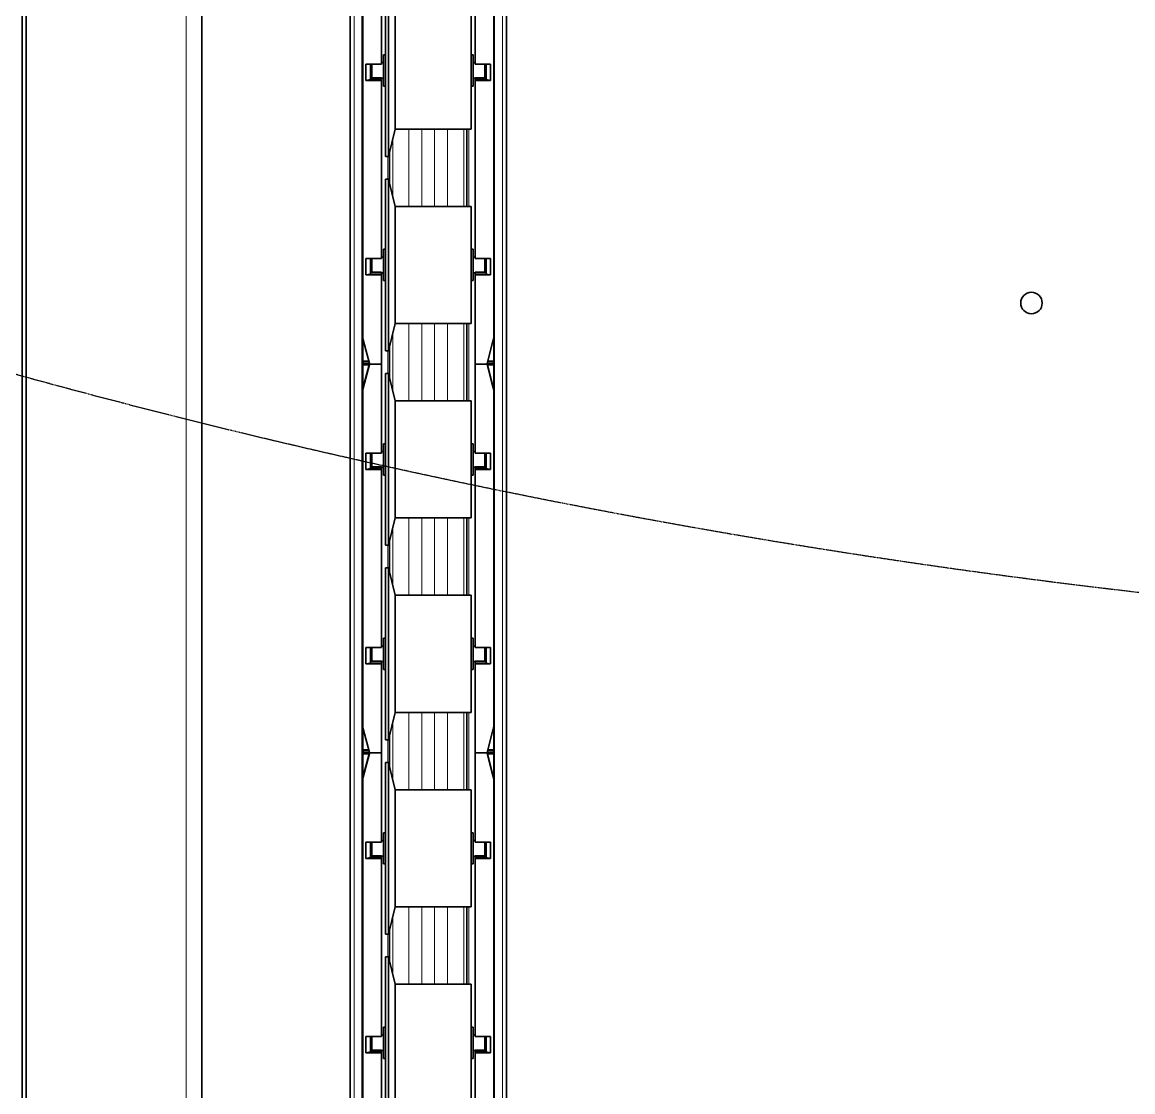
# Model space of a CAD drawing. Header units: inches. Extents: x 185496 to 352137, y 107182 to 179410.
# Drawn here: x 235319.7 to 235604.1, y 164691.1 to 164965.1 of the extents above; entities that cross this region are included whole.
import ezdxf

# ---------------------------------------------------------------- set-up
doc = ezdxf.new("R2010")
doc.units = ezdxf.units.IN
doc.header["$MEASUREMENT"] = 0
doc.linetypes.add('DASH', pattern=[0.35, 0.25, -0.1])

# ---------------------------------------------------------------- blocks, each defined once
blk = doc.blocks.new('liaojia')
at = {"color": 7, "lineweight": 35}
for p, q in [((800186.27, -280753.72), (800186.27, -279353.72)), ((800187.27, -280753.72), (800187.27, -279353.72)), ((800186.27, -280708.72), (800186.27, -279398.72)), ((800063.27, -279446.99), (800063.27, -280642.43)), ((800063.27, -279449.31), (800063.27, -280642.59)), ((800066.47, -279446.92), (800066.47, -280642.36)), ((800141.27, -280708.72), (800141.27, -279448.77)), ((800103.27, -279464.13), (800103.27, -280642.43))]:
    blk.add_line(p, q, dxfattribs=at)
at = {"color": 7, "lineweight": 13}
for p, q in [((800064.27, -279446.91), (800064.27, -280642.34)), ((800066.27, -279446.91), (800066.27, -280642.34)), ((800145.27, -280708.72), (800145.27, -279448.77)), ((800100.27, -279465.13), (800100.27, -280642.34)), ((800102.27, -279465.13), (800102.27, -280642.34))]:
    blk.add_line(p, q, dxfattribs=at)
at = {"color": 7, "lineweight": 35, "ltscale": 0.057032}
for p, q in [((800071.27, -280243.87), (800071.27, -280266.68)), ((800095.27, -280266.68), (800095.27, -280243.87)), ((800071.27, -280320.67), (800071.27, -280343.49)), ((800095.27, -280343.49), (800095.27, -280320.67)), ((800071.27, -280343.49), (800071.27, -280366.3)), ((800095.27, -280366.3), (800095.27, -280343.49)), ((800071.27, -280420.29), (800071.27, -280443.1)), ((800095.27, -280443.1), (800095.27, -280420.29)), ((800071.27, -280443.1), (800071.27, -280465.92)), ((800095.27, -280465.92), (800095.27, -280443.1)), ((800071.27, -280519.91), (800071.27, -280542.72)), ((800095.27, -280542.72), (800095.27, -280519.91))]:
    blk.add_line(p, q, dxfattribs=at)
at = {"color": 7, "lineweight": 35, "ltscale": 0.050207}
for p, q in [((800093.47, -280267.33), (800093.47, -280247.25)), ((800094.27, -280267.33), (800094.27, -280247.25)), ((800093.47, -280366.95), (800093.47, -280346.87)), ((800094.27, -280366.95), (800094.27, -280346.87)), ((800093.47, -280466.57), (800093.47, -280446.48)), ((800094.27, -280466.57), (800094.27, -280446.48))]:
    blk.add_line(p, q, dxfattribs=at)
at = {"color": 7, "lineweight": 35, "ltscale": 0.212965}
for p, q in [((800066.47, -280251.08), (800066.47, -280336.27)), ((800100.07, -280336.27), (800100.07, -280251.08)), ((800066.47, -280350.7), (800066.47, -280435.89)), ((800100.07, -280435.89), (800100.07, -280350.7)), ((800066.47, -280450.32), (800066.47, -280535.51)), ((800100.07, -280535.51), (800100.07, -280450.32))]:
    blk.add_line(p, q, dxfattribs=at)
at = {"color": 7, "lineweight": 35, "ltscale": 0.034232}
for p, q in [((800072.27, -280254.25), (800072.27, -280267.94)), ((800091.73, -280267.94), (800091.73, -280254.25)), ((800072.27, -280304.06), (800072.27, -280317.75)), ((800091.73, -280317.75), (800091.73, -280304.06)), ((800072.27, -280353.87), (800072.27, -280367.56)), ((800091.73, -280367.56), (800091.73, -280353.87)), ((800072.27, -280403.67), (800072.27, -280417.37)), ((800091.73, -280417.37), (800091.73, -280403.67)), ((800072.27, -280453.48), (800072.27, -280467.18)), ((800091.73, -280467.18), (800091.73, -280453.48)), ((800072.27, -280503.29), (800072.27, -280516.99)), ((800091.73, -280516.99), (800091.73, -280503.29))]:
    blk.add_line(p, q, dxfattribs=at)
at = {"color": 7, "lineweight": 35, "ltscale": 0.009128}
for p, q in [((800071.77, -280268.9), (800071.77, -280265.25)), ((800094.77, -280265.25), (800094.77, -280268.9)), ((800071.77, -280368.52), (800071.77, -280364.87)), ((800094.77, -280364.87), (800094.77, -280368.52)), ((800071.77, -280514.29), (800071.77, -280517.95)), ((800094.77, -280517.95), (800094.77, -280514.29))]:
    blk.add_line(p, q, dxfattribs=at)
at = {"color": 7, "lineweight": 35, "ltscale": 0.00125}
for p, q in [((800072.27, -280265.25), (800071.77, -280265.25)), ((800094.77, -280265.25), (800094.27, -280265.25)), ((800071.77, -280267.25), (800071.27, -280267.25)), ((800095.27, -280267.25), (800094.77, -280267.25)), ((800071.77, -280271.25), (800071.27, -280271.25)), ((800095.27, -280271.25), (800094.77, -280271.25)), ((800072.27, -280273.25), (800071.77, -280273.25)), ((800094.77, -280273.25), (800094.27, -280273.25)), ((800071.77, -280317.06), (800071.27, -280317.06)), ((800072.27, -280315.06), (800071.77, -280315.06)), ((800094.77, -280315.06), (800094.27, -280315.06)), ((800095.27, -280317.06), (800094.77, -280317.06)), ((800071.77, -280321.06), (800071.27, -280321.06)), ((800095.27, -280321.06), (800094.77, -280321.06)), ((800072.27, -280323.06), (800071.77, -280323.06)), ((800094.77, -280323.06), (800094.27, -280323.06)), ((800072.27, -280364.87), (800071.77, -280364.87)), ((800094.77, -280364.87), (800094.27, -280364.87)), ((800071.77, -280366.87), (800071.27, -280366.87)), ((800095.27, -280366.87), (800094.77, -280366.87)), ((800071.77, -280370.87), (800071.27, -280370.87)), ((800095.27, -280370.87), (800094.77, -280370.87)), ((800072.27, -280372.87), (800071.77, -280372.87)), ((800094.77, -280372.87), (800094.27, -280372.87)), ((800072.27, -280414.67), (800071.77, -280414.67)), ((800094.77, -280414.67), (800094.27, -280414.67)), ((800071.77, -280416.67), (800071.27, -280416.67)), ((800095.27, -280416.67), (800094.77, -280416.67)), ((800071.77, -280420.67), (800071.27, -280420.67)), ((800095.27, -280420.67), (800094.77, -280420.67)), ((800072.27, -280422.67), (800071.77, -280422.67)), ((800094.77, -280422.67), (800094.27, -280422.67)), ((800072.27, -280464.48), (800071.77, -280464.48)), ((800094.77, -280464.48), (800094.27, -280464.48)), ((800071.77, -280466.48), (800071.27, -280466.48)), ((800095.27, -280466.48), (800094.77, -280466.48)), ((800071.77, -280470.48), (800071.27, -280470.48)), ((800095.27, -280470.48), (800094.77, -280470.48)), ((800072.27, -280472.48), (800071.77, -280472.48)), ((800094.77, -280472.48), (800094.27, -280472.48)), ((800072.27, -280514.29), (800071.77, -280514.29)), ((800094.77, -280514.29), (800094.27, -280514.29)), ((800071.77, -280516.29), (800071.27, -280516.29)), ((800095.27, -280516.29), (800094.77, -280516.29)), ((800071.77, -280520.29), (800071.27, -280520.29)), ((800095.27, -280520.29), (800094.77, -280520.29)), ((800072.27, -280522.29), (800071.77, -280522.29)), ((800094.77, -280522.29), (800094.27, -280522.29))]:
    blk.add_line(p, q, dxfattribs=at)
at = {"color": 7, "lineweight": 35, "ltscale": 0.01046}
for p, q in [((800067.31, -280270.86), (800067.31, -280266.68)), ((800099.24, -280266.68), (800099.24, -280270.86)), ((800067.31, -280320.67), (800067.31, -280316.49)), ((800099.24, -280316.49), (800099.24, -280320.67)), ((800067.31, -280370.48), (800067.31, -280366.3)), ((800099.24, -280366.3), (800099.24, -280370.48)), ((800067.31, -280420.29), (800067.31, -280416.11)), ((800099.24, -280416.11), (800099.24, -280420.29)), ((800067.31, -280470.1), (800067.31, -280465.92)), ((800099.24, -280465.92), (800099.24, -280470.1)), ((800067.31, -280519.91), (800067.31, -280515.73)), ((800099.24, -280515.73), (800099.24, -280519.91))]:
    blk.add_line(p, q, dxfattribs=at)
at = {"color": 7, "lineweight": 35, "ltscale": 0.009914}
for p, q in [((800067.31, -280266.68), (800071.27, -280266.68)), ((800095.27, -280266.68), (800099.24, -280266.68)), ((800071.27, -280270.86), (800067.31, -280270.86)), ((800099.24, -280270.86), (800095.27, -280270.86)), ((800067.31, -280316.49), (800071.27, -280316.49)), ((800095.27, -280316.49), (800099.24, -280316.49)), ((800071.27, -280320.67), (800067.31, -280320.67)), ((800099.24, -280320.67), (800095.27, -280320.67)), ((800067.31, -280366.3), (800071.27, -280366.3)), ((800095.27, -280366.3), (800099.24, -280366.3)), ((800071.27, -280370.48), (800067.31, -280370.48)), ((800099.24, -280370.48), (800095.27, -280370.48)), ((800067.31, -280416.11), (800071.27, -280416.11)), ((800095.27, -280416.11), (800099.24, -280416.11)), ((800071.27, -280420.29), (800067.31, -280420.29)), ((800099.24, -280420.29), (800095.27, -280420.29)), ((800067.31, -280465.92), (800071.27, -280465.92)), ((800095.27, -280465.92), (800099.24, -280465.92)), ((800071.27, -280470.1), (800067.31, -280470.1)), ((800099.24, -280470.1), (800095.27, -280470.1)), ((800067.31, -280515.73), (800071.27, -280515.73)), ((800095.27, -280515.73), (800099.24, -280515.73)), ((800071.27, -280519.91), (800067.31, -280519.91)), ((800099.24, -280519.91), (800095.27, -280519.91))]:
    blk.add_line(p, q, dxfattribs=at)
at = {"color": 7, "lineweight": 35, "ltscale": 0.002965}
for p, q in [((800068.47, -280266.9), (800067.31, -280266.68)), ((800099.24, -280266.68), (800098.07, -280266.9)), ((800068.47, -280316.71), (800067.31, -280316.49)), ((800099.24, -280316.49), (800098.07, -280316.71)), ((800068.47, -280366.52), (800067.31, -280366.3)), ((800099.24, -280366.3), (800098.07, -280366.52)), ((800068.47, -280416.33), (800067.31, -280416.11)), ((800099.24, -280416.11), (800098.07, -280416.33)), ((800068.47, -280466.14), (800067.31, -280465.92)), ((800099.24, -280465.92), (800098.07, -280466.14)), ((800068.47, -280515.95), (800067.31, -280515.73)), ((800099.24, -280515.73), (800098.07, -280515.95))]:
    blk.add_line(p, q, dxfattribs=at)
at = {"color": 7, "lineweight": 35, "ltscale": 0.007}
for p, q in [((800068.47, -280266.9), (800071.27, -280266.9)), ((800095.27, -280266.9), (800098.07, -280266.9)), ((800068.47, -280316.71), (800071.27, -280316.71)), ((800098.07, -280316.71), (800095.27, -280316.71)), ((800068.47, -280366.52), (800071.27, -280366.52)), ((800095.27, -280366.52), (800098.07, -280366.52)), ((800068.47, -280416.33), (800071.27, -280416.33)), ((800098.07, -280416.33), (800095.27, -280416.33)), ((800068.47, -280466.14), (800071.27, -280466.14)), ((800095.27, -280466.14), (800098.07, -280466.14)), ((800068.47, -280515.95), (800071.27, -280515.95)), ((800098.07, -280515.95), (800095.27, -280515.95))]:
    blk.add_line(p, q, dxfattribs=at)
at = {"color": 7, "lineweight": 35, "ltscale": 0.009915}
for p, q in [((800068.47, -280266.9), (800068.47, -280270.86)), ((800098.07, -280270.86), (800098.07, -280266.9)), ((800068.47, -280320.67), (800068.47, -280316.71)), ((800098.07, -280316.71), (800098.07, -280320.67)), ((800068.47, -280366.52), (800068.47, -280370.48)), ((800098.07, -280370.48), (800098.07, -280366.52)), ((800068.47, -280420.29), (800068.47, -280416.33)), ((800098.07, -280416.33), (800098.07, -280420.29)), ((800068.47, -280466.14), (800068.47, -280470.1)), ((800098.07, -280470.1), (800098.07, -280466.14)), ((800068.47, -280519.91), (800068.47, -280515.95)), ((800098.07, -280515.95), (800098.07, -280519.91))]:
    blk.add_line(p, q, dxfattribs=at)
at = {"color": 7, "lineweight": 35, "ltscale": 0.000749969}
for p, q in [((800068.77, -280267.36), (800068.47, -280267.36)), ((800097.77, -280267.36), (800098.07, -280267.36)), ((800068.47, -280317.17), (800068.77, -280317.17)), ((800097.77, -280317.17), (800098.07, -280317.17)), ((800068.77, -280366.98), (800068.47, -280366.98)), ((800097.77, -280366.98), (800098.07, -280366.98)), ((800068.47, -280416.79), (800068.77, -280416.79)), ((800097.77, -280416.79), (800098.07, -280416.79)), ((800068.77, -280466.59), (800068.47, -280466.59)), ((800097.77, -280466.59), (800098.07, -280466.59)), ((800068.47, -280516.4), (800068.77, -280516.4)), ((800097.77, -280516.4), (800098.07, -280516.4))]:
    blk.add_line(p, q, dxfattribs=at)
at = {"color": 7, "lineweight": 35, "ltscale": 0.00625}
for p, q in [((800071.27, -280267.36), (800068.77, -280267.36)), ((800097.77, -280267.36), (800095.27, -280267.36)), ((800071.27, -280317.17), (800068.77, -280317.17)), ((800097.77, -280317.17), (800095.27, -280317.17)), ((800071.27, -280366.98), (800068.77, -280366.98)), ((800097.77, -280366.98), (800095.27, -280366.98)), ((800071.27, -280416.79), (800068.77, -280416.79)), ((800097.77, -280416.79), (800095.27, -280416.79)), ((800071.27, -280466.59), (800068.77, -280466.59)), ((800097.77, -280466.59), (800095.27, -280466.59)), ((800071.27, -280516.4), (800068.77, -280516.4)), ((800097.77, -280516.4), (800095.27, -280516.4))]:
    blk.add_line(p, q, dxfattribs=at)
at = {"color": 7, "lineweight": 35, "ltscale": 0.004289}
for p, q in [((800068.77, -280269.07), (800068.77, -280267.36)), ((800097.77, -280267.36), (800097.77, -280269.07)), ((800068.77, -280318.88), (800068.77, -280317.17)), ((800097.77, -280317.17), (800097.77, -280318.88)), ((800068.77, -280368.69), (800068.77, -280366.98)), ((800097.77, -280366.98), (800097.77, -280368.69)), ((800068.77, -280418.5), (800068.77, -280416.79)), ((800097.77, -280416.79), (800097.77, -280418.5)), ((800068.77, -280468.31), (800068.77, -280466.59)), ((800097.77, -280466.59), (800097.77, -280468.31)), ((800068.77, -280518.12), (800068.77, -280516.4)), ((800097.77, -280516.4), (800097.77, -280518.12))]:
    blk.add_line(p, q, dxfattribs=at)
at = {"color": 7, "lineweight": 35, "ltscale": 0.000555229}
for p, q in [((800071.27, -280266.68), (800071.27, -280266.9)), ((800095.27, -280266.9), (800095.27, -280266.68)), ((800071.27, -280316.49), (800071.27, -280316.71)), ((800095.27, -280316.71), (800095.27, -280316.49)), ((800071.27, -280416.11), (800071.27, -280416.33)), ((800095.27, -280416.33), (800095.27, -280416.11)), ((800071.27, -280465.92), (800071.27, -280466.14)), ((800095.27, -280466.14), (800095.27, -280465.92))]:
    blk.add_line(p, q, dxfattribs=at)
at = {"color": 7, "lineweight": 35, "ltscale": 0.001138}
for p, q in [((800071.27, -280266.9), (800071.27, -280267.36)), ((800095.27, -280267.36), (800095.27, -280266.9)), ((800071.27, -280316.71), (800071.27, -280317.17)), ((800095.27, -280317.17), (800095.27, -280316.71)), ((800071.27, -280366.52), (800071.27, -280366.98)), ((800095.27, -280366.98), (800095.27, -280366.52)), ((800071.27, -280416.33), (800071.27, -280416.79)), ((800095.27, -280416.79), (800095.27, -280416.33)), ((800071.27, -280466.14), (800071.27, -280466.59)), ((800095.27, -280466.59), (800095.27, -280466.14)), ((800071.27, -280515.95), (800071.27, -280516.4)), ((800095.27, -280516.4), (800095.27, -280515.95))]:
    blk.add_line(p, q, dxfattribs=at)
at = {"color": 7, "lineweight": 35, "ltscale": 0.040768}
for p, q in [((800072.27, -280267.94), (800072.27, -280284.25)), ((800091.73, -280284.25), (800091.73, -280267.94)), ((800072.27, -280317.75), (800072.27, -280334.06)), ((800091.73, -280334.06), (800091.73, -280317.75)), ((800072.27, -280367.56), (800072.27, -280383.87)), ((800091.73, -280383.87), (800091.73, -280367.56)), ((800072.27, -280433.67), (800072.27, -280417.37)), ((800091.73, -280433.67), (800091.73, -280417.37)), ((800072.27, -280483.48), (800072.27, -280467.18)), ((800091.73, -280483.48), (800091.73, -280467.18)), ((800072.27, -280533.29), (800072.27, -280516.99)), ((800091.73, -280533.29), (800091.73, -280516.99))]:
    blk.add_line(p, q, dxfattribs=at)
at = {"color": 7, "lineweight": 35, "ltscale": 0.059793}
for p, q in [((800093.47, -280291.25), (800093.47, -280267.33)), ((800094.27, -280291.25), (800094.27, -280267.33)), ((800093.47, -280390.87), (800093.47, -280366.95)), ((800094.27, -280390.87), (800094.27, -280366.95)), ((800093.47, -280490.48), (800093.47, -280466.57)), ((800094.27, -280490.48), (800094.27, -280466.57)), ((800093.47, -280540.29), (800093.47, -280516.38)), ((800094.27, -280540.29), (800094.27, -280516.38))]:
    blk.add_line(p, q, dxfattribs=at)
at = {"color": 7, "lineweight": 35, "ltscale": 0.004478}
for p, q in [((800068.77, -280270.86), (800068.77, -280269.07)), ((800097.77, -280269.07), (800097.77, -280270.86)), ((800068.77, -280320.67), (800068.77, -280318.88)), ((800097.77, -280318.88), (800097.77, -280320.67)), ((800068.77, -280370.48), (800068.77, -280368.69)), ((800097.77, -280368.69), (800097.77, -280370.48)), ((800068.77, -280420.29), (800068.77, -280418.5)), ((800097.77, -280418.5), (800097.77, -280420.29)), ((800068.77, -280470.1), (800068.77, -280468.31)), ((800097.77, -280468.31), (800097.77, -280470.1)), ((800068.77, -280519.91), (800068.77, -280518.12)), ((800097.77, -280518.12), (800097.77, -280519.91))]:
    blk.add_line(p, q, dxfattribs=at)
at = {"color": 7, "lineweight": 35, "ltscale": 0.114064}
for p, q in [((800071.27, -280270.86), (800071.27, -280316.49)), ((800095.27, -280316.49), (800095.27, -280270.86)), ((800071.27, -280370.48), (800071.27, -280416.11)), ((800095.27, -280416.11), (800095.27, -280370.48)), ((800071.27, -280470.1), (800071.27, -280515.73)), ((800095.27, -280515.73), (800095.27, -280470.1))]:
    blk.add_line(p, q, dxfattribs=at)
at = {"color": 7, "lineweight": 35, "ltscale": 0.010872}
for p, q in [((800071.77, -280273.25), (800071.77, -280268.9)), ((800094.77, -280268.9), (800094.77, -280273.25)), ((800071.77, -280318.71), (800071.77, -280323.06)), ((800094.77, -280323.06), (800094.77, -280318.71)), ((800071.77, -280372.87), (800071.77, -280368.52)), ((800094.77, -280368.52), (800094.77, -280372.87)), ((800071.77, -280418.33), (800071.77, -280422.67)), ((800094.77, -280422.67), (800094.77, -280418.33)), ((800071.77, -280472.48), (800071.77, -280468.14)), ((800094.77, -280468.14), (800094.77, -280472.48)), ((800071.77, -280517.95), (800071.77, -280522.29)), ((800094.77, -280522.29), (800094.77, -280517.95))]:
    blk.add_line(p, q, dxfattribs=at)
at = {"color": 7, "lineweight": 35, "ltscale": 0.048637}
for p, q in [((800091.73, -280284.25), (800072.27, -280284.25)), ((800091.73, -280304.06), (800072.27, -280304.06)), ((800091.73, -280334.06), (800072.27, -280334.06)), ((800091.73, -280353.87), (800072.27, -280353.87)), ((800091.73, -280383.87), (800072.27, -280383.87)), ((800091.73, -280403.67), (800072.27, -280403.67)), ((800091.73, -280433.67), (800072.27, -280433.67)), ((800091.73, -280453.48), (800072.27, -280453.48)), ((800091.73, -280483.48), (800072.27, -280483.48)), ((800091.73, -280503.29), (800072.27, -280503.29))]:
    blk.add_line(p, q, dxfattribs=at)
at = {"color": 7, "lineweight": 13, "ltscale": 0.049524}
for p, q in [((800072.87, -280284.25), (800072.87, -280304.06)), ((800074.19, -280284.25), (800074.19, -280304.06)), ((800078.31, -280284.25), (800078.31, -280304.06)), ((800081.67, -280284.25), (800081.67, -280304.06)), ((800084.88, -280284.25), (800084.88, -280304.06)), ((800088.24, -280284.25), (800088.24, -280304.06)), ((800072.87, -280334.06), (800072.87, -280353.87)), ((800074.19, -280334.06), (800074.19, -280353.87)), ((800078.31, -280334.06), (800078.31, -280353.87)), ((800081.67, -280334.06), (800081.67, -280353.87)), ((800084.88, -280334.06), (800084.88, -280353.87)), ((800088.24, -280334.06), (800088.24, -280353.87)), ((800072.87, -280383.87), (800072.87, -280403.67)), ((800074.19, -280383.87), (800074.19, -280403.67)), ((800078.31, -280383.87), (800078.31, -280403.67)), ((800081.67, -280383.87), (800081.67, -280403.67)), ((800084.88, -280383.87), (800084.88, -280403.67)), ((800088.24, -280383.87), (800088.24, -280403.67)), ((800072.87, -280433.67), (800072.87, -280453.48)), ((800074.19, -280433.67), (800074.19, -280453.48)), ((800078.31, -280433.67), (800078.31, -280453.48)), ((800081.67, -280433.67), (800081.67, -280453.48)), ((800084.88, -280433.67), (800084.88, -280453.48)), ((800088.24, -280433.67), (800088.24, -280453.48)), ((800072.87, -280483.48), (800072.87, -280503.29)), ((800074.19, -280483.48), (800074.19, -280503.29)), ((800078.31, -280483.48), (800078.31, -280503.29)), ((800081.67, -280483.48), (800081.67, -280503.29)), ((800084.88, -280483.48), (800084.88, -280503.29)), ((800088.24, -280483.48), (800088.24, -280503.29))]:
    blk.add_line(p, q, dxfattribs=at)
at = {"color": 7, "lineweight": 35, "ltscale": 0.049524}
for p, q in [((800073.37, -280284.25), (800073.37, -280304.06)), ((800073.37, -280334.06), (800073.37, -280353.87)), ((800073.37, -280383.87), (800073.37, -280403.67)), ((800073.37, -280433.67), (800073.37, -280453.48)), ((800073.37, -280483.48), (800073.37, -280503.29))]:
    blk.add_line(p, q, dxfattribs=at)
at = {"color": 7, "lineweight": 35, "ltscale": 0.018036}
for p, q in [((800091.73, -280284.25), (800093.47, -280291.25)), ((800091.73, -280304.06), (800093.47, -280297.06)), ((800091.73, -280334.06), (800093.47, -280341.06)), ((800091.73, -280353.87), (800093.47, -280346.87)), ((800091.73, -280383.87), (800093.47, -280390.87)), ((800091.73, -280403.67), (800093.47, -280396.67)), ((800091.73, -280433.67), (800093.47, -280440.67)), ((800091.73, -280453.48), (800093.47, -280446.48)), ((800091.73, -280483.48), (800093.47, -280490.48)), ((800091.73, -280503.29), (800093.47, -280496.29))]:
    blk.add_line(p, q, dxfattribs=at)
at = {"color": 7, "lineweight": 13, "ltscale": 0.036825}
for p, q in [((800092.36, -280286.79), (800092.36, -280301.52)), ((800092.36, -280336.6), (800092.36, -280351.33)), ((800092.36, -280386.4), (800092.36, -280401.13)), ((800092.36, -280436.21), (800092.36, -280450.94)), ((800092.36, -280486.02), (800092.36, -280500.75))]:
    blk.add_line(p, q, dxfattribs=at)
at = {"color": 7, "lineweight": 35, "ltscale": 0.020541}
for p, q in [((800093.17, -280290.04), (800093.17, -280298.26)), ((800093.17, -280339.85), (800093.17, -280348.07)), ((800093.17, -280389.66), (800093.17, -280397.88)), ((800093.17, -280439.47), (800093.17, -280447.69)), ((800093.17, -280489.28), (800093.17, -280497.5))]:
    blk.add_line(p, q, dxfattribs=at)
at = {"color": 7, "lineweight": 35, "ltscale": 0.002}
for p, q in [((800094.27, -280291.25), (800093.47, -280291.25)), ((800094.27, -280297.06), (800093.47, -280297.06)), ((800094.27, -280341.06), (800093.47, -280341.06)), ((800094.27, -280346.87), (800093.47, -280346.87)), ((800094.27, -280390.87), (800093.47, -280390.87)), ((800094.27, -280396.67), (800093.47, -280396.67)), ((800094.27, -280440.67), (800093.47, -280440.67)), ((800094.27, -280446.48), (800093.47, -280446.48)), ((800094.27, -280490.48), (800093.47, -280490.48)), ((800094.27, -280496.29), (800093.47, -280496.29))]:
    blk.add_line(p, q, dxfattribs=at)
at = {"color": 7, "lineweight": 13, "ltscale": 0.014524}
for p, q in [((800093.67, -280291.25), (800093.67, -280297.06)), ((800093.67, -280341.06), (800093.67, -280346.87)), ((800093.67, -280390.87), (800093.67, -280396.67)), ((800093.67, -280440.67), (800093.67, -280446.48)), ((800093.67, -280490.48), (800093.67, -280496.29))]:
    blk.add_line(p, q, dxfattribs=at)
at = {"color": 7, "lineweight": 35, "ltscale": 0.050206}
for p, q in [((800093.47, -280317.14), (800093.47, -280297.06)), ((800094.27, -280317.14), (800094.27, -280297.06)), ((800093.47, -280416.76), (800093.47, -280396.67)), ((800094.27, -280416.76), (800094.27, -280396.67)), ((800093.47, -280516.38), (800093.47, -280496.29)), ((800094.27, -280516.38), (800094.27, -280496.29))]:
    blk.add_line(p, q, dxfattribs=at)
at = {"color": 7, "lineweight": 35, "ltscale": 0.009129}
for p, q in [((800071.77, -280315.06), (800071.77, -280318.71)), ((800094.77, -280318.71), (800094.77, -280315.06)), ((800071.77, -280414.67), (800071.77, -280418.33)), ((800094.77, -280418.33), (800094.77, -280414.67)), ((800071.77, -280468.14), (800071.77, -280464.48)), ((800094.77, -280464.48), (800094.77, -280468.14))]:
    blk.add_line(p, q, dxfattribs=at)
at = {"color": 7, "lineweight": 35, "ltscale": 0.059794}
for p, q in [((800093.47, -280341.06), (800093.47, -280317.14)), ((800094.27, -280341.06), (800094.27, -280317.14)), ((800093.47, -280440.67), (800093.47, -280416.76)), ((800094.27, -280440.67), (800094.27, -280416.76))]:
    blk.add_line(p, q, dxfattribs=at)
at = {"color": 7, "lineweight": 35, "ltscale": 4.17709e-05}
for p, q in [((800066.47, -280336.27), (800066.47, -280336.29)), ((800066.47, -280435.89), (800066.47, -280435.9))]:
    blk.add_line(p, q, dxfattribs=at)
at = {"color": 7, "lineweight": 35, "ltscale": 0.000675583}
blk.add_line((800100.07, -280336.54), (800100.07, -280336.27), dxfattribs=at)
at = {"color": 7, "lineweight": 35, "ltscale": 0.036052}
for p, q in [((800100.07, -280336.28), (800100.07, -280350.7)), ((800100.07, -280435.9), (800100.07, -280450.32))]:
    blk.add_line(p, q, dxfattribs=at)
at = {"color": 7, "lineweight": 35, "ltscale": 0.015631}
for p, q in [((800066.61, -280337.3), (800068.23, -280343.34)), ((800098.31, -280343.34), (800099.94, -280337.3)), ((800068.23, -280343.63), (800066.61, -280349.67)), ((800099.94, -280349.67), (800098.31, -280343.63)), ((800066.61, -280436.92), (800068.23, -280442.96)), ((800098.31, -280442.96), (800099.94, -280436.92)), ((800068.23, -280443.25), (800066.61, -280449.29)), ((800099.94, -280449.29), (800098.31, -280443.25))]:
    blk.add_line(p, q, dxfattribs=at)
at = {"color": 7, "lineweight": 13, "ltscale": 0.000675201}
for p, q in [((800066.61, -280337.57), (800066.61, -280337.3)), ((800099.94, -280337.3), (800099.94, -280337.57))]:
    blk.add_line(p, q, dxfattribs=at)
at = {"color": 7, "lineweight": 35, "ltscale": 0.014724}
for p, q in [((800068.14, -280343.26), (800066.61, -280337.57)), ((800099.94, -280337.57), (800098.41, -280343.26)), ((800068.14, -280442.88), (800066.61, -280437.19)), ((800099.94, -280437.19), (800098.41, -280442.88))]:
    blk.add_line(p, q, dxfattribs=at)
at = {"color": 7, "lineweight": 35, "ltscale": 0.000635438}
for p, q in [((800066.54, -280343.26), (800066.47, -280343.01)), ((800066.47, -280344.5), (800066.54, -280344.25)), ((800100.07, -280343.01), (800100.01, -280343.26)), ((800100.01, -280344.25), (800100.07, -280344.5)), ((800066.54, -280442.88), (800066.47, -280442.63)), ((800100.07, -280442.63), (800100.01, -280442.88))]:
    blk.add_line(p, q, dxfattribs=at)
at = {"color": 7, "lineweight": 35, "ltscale": 0.001135}
for p, q in [((800066.47, -280343.58), (800066.6, -280344.02)), ((800099.95, -280344.02), (800100.07, -280343.58)), ((800066.47, -280443.2), (800066.6, -280443.64)), ((800099.95, -280443.64), (800100.07, -280443.2))]:
    blk.add_line(p, q, dxfattribs=at)
at = {"color": 7, "lineweight": 35, "ltscale": 0.004}
for p, q in [((800066.54, -280343.26), (800068.14, -280343.26)), ((800098.41, -280343.26), (800100.01, -280343.26)), ((800066.54, -280442.88), (800068.14, -280442.88)), ((800098.41, -280442.88), (800100.01, -280442.88))]:
    blk.add_line(p, q, dxfattribs=at)
at = {"color": 7, "lineweight": 35, "ltscale": 0.000697327}
for p, q in [((800066.54, -280343.54), (800066.54, -280343.26)), ((800100.01, -280343.26), (800100.01, -280343.54))]:
    blk.add_line(p, q, dxfattribs=at)
at = {"color": 7, "lineweight": 35, "ltscale": 0.004222}
for p, q in [((800068.23, -280343.54), (800066.54, -280343.54)), ((800100.01, -280343.54), (800098.32, -280343.54)), ((800068.23, -280443.16), (800066.54, -280443.16)), ((800100.01, -280443.16), (800098.32, -280443.16))]:
    blk.add_line(p, q, dxfattribs=at)
at = {"color": 7, "lineweight": 35, "ltscale": 0.001289}
for p, q in [((800066.67, -280344.03), (800066.54, -280343.54)), ((800100.01, -280343.54), (800099.87, -280344.03))]:
    blk.add_line(p, q, dxfattribs=at)
at = {"color": 7, "lineweight": 35, "ltscale": 0.003818}
for p, q in [((800068.07, -280344.25), (800066.54, -280344.25)), ((800100.01, -280344.25), (800098.48, -280344.25)), ((800068.07, -280443.87), (800066.54, -280443.87)), ((800100.01, -280443.87), (800098.48, -280443.87))]:
    blk.add_line(p, q, dxfattribs=at)
at = {"color": 7, "lineweight": 13, "ltscale": 0.000175476}
for p, q in [((800066.6, -280343.95), (800066.6, -280344.02)), ((800099.95, -280343.95), (800099.95, -280344.02)), ((800066.6, -280443.57), (800066.6, -280443.64)), ((800099.95, -280443.57), (800099.95, -280443.64))]:
    blk.add_line(p, q, dxfattribs=at)
at = {"color": 7, "lineweight": 35, "ltscale": 0.000493763}
for p, q in [((800066.6, -280343.95), (800066.65, -280344.14)), ((800066.6, -280443.57), (800066.65, -280443.76))]:
    blk.add_line(p, q, dxfattribs=at)
at = {"color": 7, "lineweight": 35, "ltscale": 0.000567703}
blk.add_line((800066.62, -280344.25), (800066.67, -280344.03), dxfattribs=at)
at = {"color": 7, "lineweight": 35, "ltscale": 0.00363}
for p, q in [((800066.67, -280344.03), (800068.13, -280344.03)), ((800068.13, -280344.03), (800066.67, -280344.03)), ((800066.67, -280443.65), (800068.13, -280443.65)), ((800068.13, -280443.65), (800066.67, -280443.65))]:
    blk.add_line(p, q, dxfattribs=at)
at = {"color": 7, "lineweight": 35, "ltscale": 0.000907211}
blk.add_line((800068.23, -280343.56), (800068.14, -280343.21), dxfattribs=at)
at = {"color": 7, "lineweight": 35, "ltscale": 0.000130653}
for p, q in [((800068.14, -280343.26), (800068.14, -280343.21)), ((800098.41, -280343.21), (800098.41, -280343.26)), ((800068.14, -280442.88), (800068.14, -280442.82)), ((800098.41, -280442.82), (800098.41, -280442.88))]:
    blk.add_line(p, q, dxfattribs=at)
at = {"color": 7, "lineweight": 13, "ltscale": 0.000544739}
for p, q in [((800068.23, -280343.34), (800068.23, -280343.56)), ((800098.31, -280343.56), (800098.31, -280343.34)), ((800068.23, -280442.96), (800068.23, -280443.17)), ((800098.31, -280443.17), (800098.31, -280442.96))]:
    blk.add_line(p, q, dxfattribs=at)
at = {"color": 7, "lineweight": 35, "ltscale": 0.007116}
for p, q in [((800071.27, -280343.49), (800068.43, -280343.49)), ((800068.43, -280343.49), (800071.27, -280343.49)), ((800071.27, -280443.1), (800068.43, -280443.1)), ((800068.43, -280443.1), (800071.27, -280443.1))]:
    blk.add_line(p, q, dxfattribs=at)
at = {"color": 7, "lineweight": 35, "ltscale": 0.007117}
for p, q in [((800098.12, -280343.49), (800095.27, -280343.49)), ((800095.27, -280343.49), (800098.12, -280343.49)), ((800098.12, -280443.1), (800095.27, -280443.1)), ((800095.27, -280443.1), (800098.12, -280443.1))]:
    blk.add_line(p, q, dxfattribs=at)
at = {"color": 7, "lineweight": 35, "ltscale": 0.000544739}
for p, q in [((800095.27, -280343.7), (800095.27, -280343.49)), ((800095.27, -280443.32), (800095.27, -280443.1))]:
    blk.add_line(p, q, dxfattribs=at)
at = {"color": 7, "lineweight": 35, "ltscale": 0.00082798}
for p, q in [((800095.27, -280344.03), (800095.27, -280343.7)), ((800095.27, -280443.65), (800095.27, -280443.32))]:
    blk.add_line(p, q, dxfattribs=at)
at = {"color": 7, "lineweight": 35, "ltscale": 0.000523186}
blk.add_line((800095.27, -280344.24), (800095.27, -280344.03), dxfattribs=at)
at = {"color": 7, "lineweight": 35, "ltscale": 0.000907112}
blk.add_line((800098.41, -280343.21), (800098.31, -280343.56), dxfattribs=at)
at = {"color": 7, "lineweight": 35, "ltscale": 0.003631}
for p, q in [((800098.42, -280344.03), (800099.87, -280344.03)), ((800099.87, -280344.03), (800098.42, -280344.03)), ((800098.42, -280443.65), (800099.87, -280443.65)), ((800099.87, -280443.65), (800098.42, -280443.65))]:
    blk.add_line(p, q, dxfattribs=at)
at = {"color": 7, "lineweight": 35, "ltscale": 0.000567604}
blk.add_line((800099.87, -280344.03), (800099.93, -280344.25), dxfattribs=at)
at = {"color": 7, "lineweight": 35, "ltscale": 0.000493862}
for p, q in [((800099.9, -280344.14), (800099.95, -280343.95)), ((800099.9, -280443.76), (800099.95, -280443.57))]:
    blk.add_line(p, q, dxfattribs=at)
at = {"color": 7, "lineweight": 35, "ltscale": 0.00055542}
for p, q in [((800071.27, -280366.3), (800071.27, -280366.52)), ((800095.27, -280366.52), (800095.27, -280366.3)), ((800071.27, -280515.73), (800071.27, -280515.95)), ((800095.27, -280515.95), (800095.27, -280515.73))]:
    blk.add_line(p, q, dxfattribs=at)
at = {"color": 7, "lineweight": 35, "ltscale": 0.000675392}
blk.add_line((800100.07, -280436.16), (800100.07, -280435.89), dxfattribs=at)
at = {"color": 7, "lineweight": 13, "ltscale": 0.000675392}
for p, q in [((800066.61, -280437.19), (800066.61, -280436.92)), ((800099.94, -280436.92), (800099.94, -280437.19))]:
    blk.add_line(p, q, dxfattribs=at)
at = {"color": 7, "lineweight": 35, "ltscale": 0.000635622}
for p, q in [((800066.47, -280444.12), (800066.54, -280443.87)), ((800100.01, -280443.87), (800100.07, -280444.12))]:
    blk.add_line(p, q, dxfattribs=at)
at = {"color": 7, "lineweight": 35, "ltscale": 0.000697136}
for p, q in [((800066.54, -280443.16), (800066.54, -280442.88)), ((800100.01, -280442.88), (800100.01, -280443.16))]:
    blk.add_line(p, q, dxfattribs=at)
at = {"color": 7, "lineweight": 35, "ltscale": 0.00129}
for p, q in [((800066.67, -280443.65), (800066.54, -280443.16)), ((800100.01, -280443.16), (800099.87, -280443.65))]:
    blk.add_line(p, q, dxfattribs=at)
at = {"color": 7, "lineweight": 35, "ltscale": 0.000567519}
blk.add_line((800066.62, -280443.87), (800066.67, -280443.65), dxfattribs=at)
at = {"color": 7, "lineweight": 35, "ltscale": 0.000907027}
blk.add_line((800068.23, -280443.17), (800068.14, -280442.82), dxfattribs=at)
at = {"color": 7, "lineweight": 35, "ltscale": 0.000522995}
blk.add_line((800095.27, -280443.86), (800095.27, -280443.65), dxfattribs=at)
at = {"color": 7, "lineweight": 35, "ltscale": 0.000906928}
blk.add_line((800098.41, -280442.82), (800098.31, -280443.17), dxfattribs=at)
at = {"color": 7, "lineweight": 35, "ltscale": 0.00056742}
blk.add_line((800099.87, -280443.65), (800099.93, -280443.87), dxfattribs=at)
at = {"color": 7, "lineweight": 35}
blk.add_circle((799928.77, -280458.72), 2.75, dxfattribs=at)
for centre, start, end in [((800066.94, -280343.92), 195.3089, 213.3427), ((800099.61, -280343.92), 326.6578, 344.6911), ((800066.94, -280443.54), 195.3089, 213.3427), ((800099.61, -280443.54), 326.6609, 344.6887)]:
    blk.add_arc(centre, 0.361, start, end, dxfattribs=at)
for centre, major_axis, start_param, end_param in [((800070.47, -280336.27), (-4, 0), 6.283185, 6.544985), ((800070.47, -280336.54), (4, 0), 3.141593, 3.403392), ((800096.07, -280336.27), (-4, 0), 2.879793, 3.141593), ((800096.07, -280336.54), (-4, 0), 2.879793, 3.141593), ((800068.43, -280343.29), (-0.2, 0), 0.261799, 1.570796), ((800068.43, -280343.68), (-0.2, 0), 4.712389, 6.021386), ((800068.43, -280343.5), (0.2, 0), 3.403392, 3.611908), ((800098.12, -280343.29), (-0.2, 0), 1.570796, 2.879793), ((800098.12, -280343.68), (-0.2, 0), 3.403392, 4.712389), ((800098.12, -280343.5), (0.2, 0), 5.81289, 6.021386), ((800070.47, -280350.7), (-4, 0), 6.021386, 6.283185), ((800096.07, -280350.7), (-4, 0), 3.141593, 3.403392), ((800070.47, -280435.89), (-4, 0), 6.283185, 6.544985), ((800070.47, -280436.16), (4, 0), 3.141593, 3.403392), ((800096.07, -280435.89), (-4, 0), 2.879793, 3.141593), ((800096.07, -280436.16), (-4, 0), 2.879793, 3.141593), ((800068.43, -280442.91), (-0.2, 0), 0.261799, 1.570796), ((800068.43, -280443.3), (-0.2, 0), 4.712389, 6.021386), ((800068.43, -280443.12), (0.2, 0), 3.403392, 3.611908), ((800098.12, -280442.91), (-0.2, 0), 1.570796, 2.879793), ((800098.12, -280443.3), (-0.2, 0), 3.403392, 4.712389), ((800098.12, -280443.12), (0.2, 0), 5.81289, 6.021386), ((800070.47, -280450.32), (-4, 0), 6.021386, 6.283185), ((800096.07, -280450.32), (-4, 0), 3.141593, 3.403392)]:
    blk.add_ellipse(centre, major_axis=major_axis, ratio=0.996195, start_param=start_param, end_param=end_param, dxfattribs=at)

msp = doc.modelspace()

# ---------------------------------------------------------------- linework, layer by layer
at = {"color": 5, "linetype": 'DASH'}
msp.add_circle((235825, 166706.46, 276290.76), 1900, dxfattribs=at)

# ---------------------------------------------------------------- block references
at = {"color": 30, "rotation": 180}
msp.add_blockref('liaojia', (1035506.93, -115565.57, 276290.76), dxfattribs=at)

doc.saveas('drawing.dxf')
